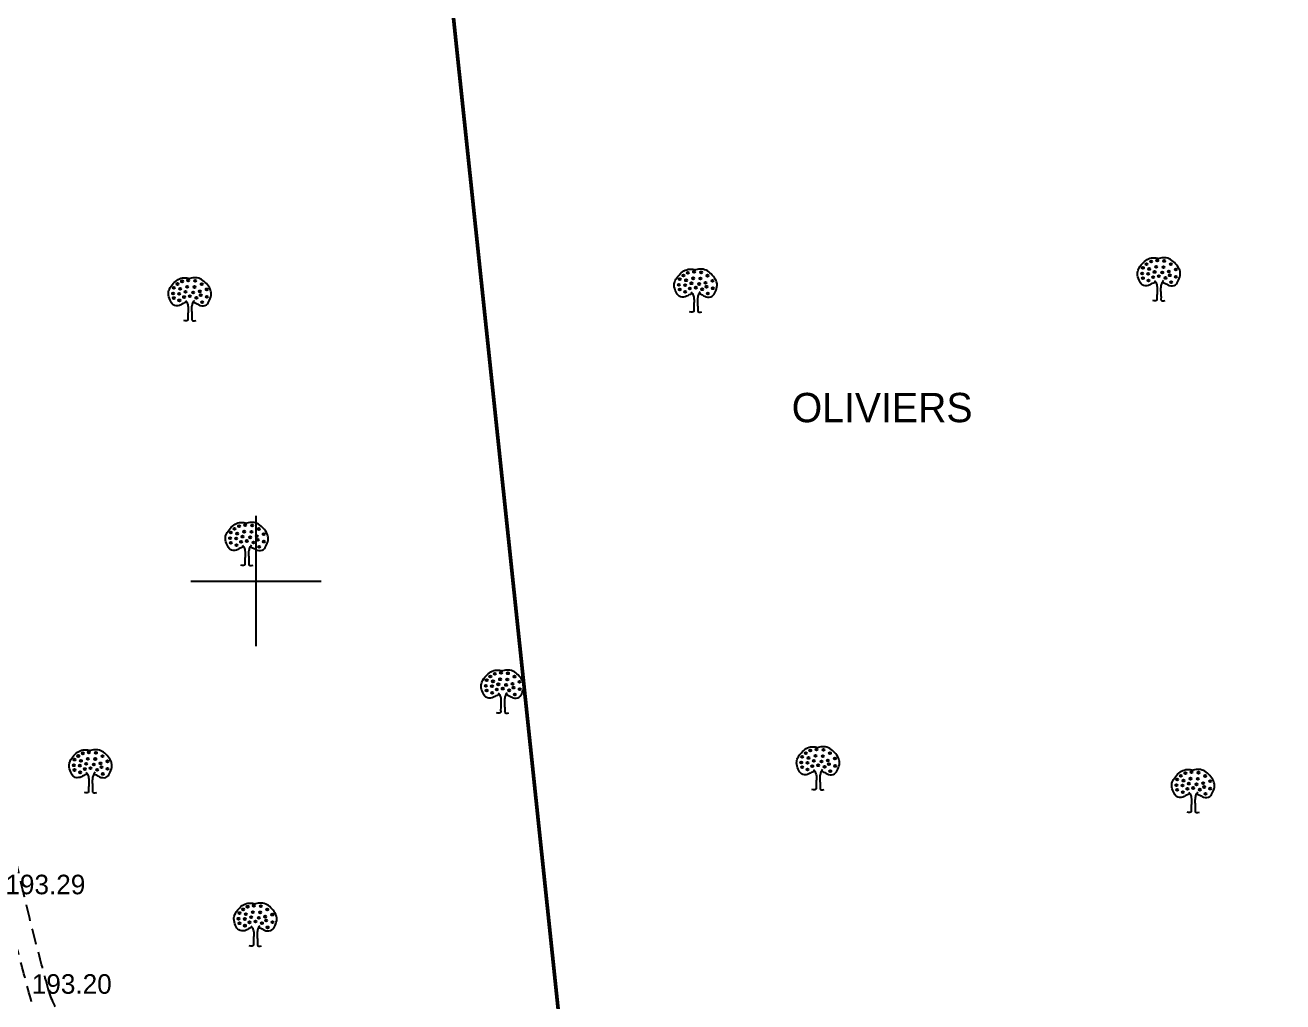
# Model space of a CAD drawing. Extents: x -83928 to -81707, y 15464 to 18601.
# Drawn here: x -83235.4 to -83042.4, y 17735.4 to 17885.3 of the extents above; entities that cross this region are included whole.
import ezdxf

# ---------------------------------------------------------------- set-up
doc = ezdxf.new("R2010")
doc.units = 0
doc.header["$MEASUREMENT"] = 0
doc.linetypes.add('INTERROMPU', pattern=[0.75, 0.5, -0.25])
doc.layers.add('ACCE', color=4, linetype='INTERROMPU', lineweight=25)
doc.layers.add('Work', color=9, linetype='Continuous', lineweight=50)
for name, color, linetype in [('ALT', 7, 'Continuous'), ('Carroyage 1', 7, 'Continuous'), ('CONST', 7, 'Continuous')]:
    doc.layers.add(name, color=color, linetype=linetype)

msp = doc.modelspace()

# ---------------------------------------------------------------- linework, layer by layer
at = {"linetype": 'ByBlock', "extrusion": (0.000932032, -0.005533, 0.999984)}
for centre in [(-83063.28, 17848.02, -162.28), (-83062.59, 17848.43, -162.28), (-83061.8, 17847.58, -162.28), (-83061.64, 17848.58, -162.28), (-83060.67, 17847.56, -162.28), (-83060.57, 17848.5, -162.28), (-83059.57, 17847.99, -162.28), (-83134.94, 17845.71, -162.28), (-83134.38, 17846.27, -162.28), (-83133.69, 17846.68, -162.28), (-83132.89, 17845.83, -162.28), (-83132.74, 17846.83, -162.28), (-83131.77, 17845.81, -162.28), (-83131.66, 17846.75, -162.28), (-83130.67, 17846.24, -162.28), (-83063.97, 17846.58, -162.28), (-83063.84, 17847.45, -162.28), (-83063.84, 17845.87, -162.28), (-83063.03, 17846.53, -162.28), (-83062.87, 17847.27, -162.28), (-83062.28, 17846.02, -162.28), (-83062.05, 17846.81, -162.28), (-83061.39, 17846.15, -162.28), (-83060.87, 17846.71, -162.28), (-83060.39, 17845.89, -162.28), (-83059.88, 17846.89, -162.28), (-83059.72, 17846.3, -162.28), (-83058.8, 17847.2, -162.28), (-83058.78, 17846.05, -162.28), (-83212.58, 17844.39, -162.28), (-83212.02, 17844.96, -162.28), (-83211.61, 17844.21, -162.28), (-83211.33, 17845.37, -162.28), (-83210.79, 17843.75, -162.28), (-83210.53, 17844.52, -162.28), (-83210.38, 17845.52, -162.28), (-83209.61, 17843.65, -162.28), (-83209.41, 17844.5, -162.28), (-83209.3, 17845.44, -162.28), (-83208.61, 17843.83, -162.28), (-83208.31, 17844.93, -162.28), (-83207.54, 17844.14, -162.28), (-83135.07, 17844.84, -162.28), (-83134.94, 17844.12, -162.28), (-83134.12, 17844.78, -162.28), (-83134.1, 17843.76, -162.28), (-83133.97, 17845.53, -162.28), (-83133.38, 17844.27, -162.28), (-83133.15, 17845.07, -162.28), (-83132.48, 17844.4, -162.28), (-83131.97, 17844.96, -162.28), (-83131.49, 17844.15, -162.28), (-83130.97, 17845.14, -162.28), (-83130.82, 17844.55, -162.28), (-83129.9, 17845.45, -162.28), (-83129.87, 17844.3, -162.28), (-83063, 17845.51, -162.28), (-83059.52, 17845.25, -162.28), (-83212.71, 17843.52, -162.28), (-83212.58, 17842.81, -162.28), (-83211.76, 17843.47, -162.28), (-83211.74, 17842.45, -162.28), (-83211.02, 17842.96, -162.28), (-83210.12, 17843.09, -162.28), (-83209.13, 17842.83, -162.28), (-83208.46, 17843.24, -162.28), (-83208.25, 17842.19, -162.28), (-83207.51, 17842.99, -162.28), (-83130.61, 17843.51, -162.28), (-83203.27, 17807.39, -162.28), (-83202.58, 17807.8, -162.28), (-83201.63, 17807.95, -162.28), (-83200.55, 17807.88, -162.28), (-83199.55, 17807.36, -162.28), (-83203.96, 17805.96, -162.28), (-83203.83, 17806.83, -162.28), (-83203.83, 17805.24, -162.28), (-83203.01, 17805.91, -162.28), (-83202.86, 17806.65, -162.28), (-83202.27, 17805.39, -162.28), (-83202.04, 17806.19, -162.28), (-83201.78, 17806.95, -162.28), (-83201.37, 17805.52, -162.28), (-83200.86, 17806.08, -162.28), (-83200.65, 17806.93, -162.28), (-83200.37, 17805.27, -162.28), (-83199.86, 17806.26, -162.28), (-83199.71, 17805.68, -162.28), (-83198.79, 17806.57, -162.28), (-83198.76, 17805.42, -162.28), (-83202.98, 17804.88, -162.28), (-83199.5, 17804.63, -162.28), (-83164.57, 17784.16, -162.28), (-83164.01, 17784.73, -162.28), (-83163.6, 17783.98, -162.28), (-83163.32, 17785.14, -162.28), (-83162.52, 17784.29, -162.28), (-83162.37, 17785.29, -162.28), (-83161.4, 17784.27, -162.28), (-83161.3, 17785.21, -162.28), (-83160.3, 17784.7, -162.28), (-83159.53, 17783.91, -162.28), (-83164.7, 17783.29, -162.28), (-83164.57, 17782.58, -162.28), (-83163.75, 17783.24, -162.28), (-83163.73, 17782.22, -162.28), (-83163.01, 17782.73, -162.28), (-83162.78, 17783.52, -162.28), (-83162.11, 17782.86, -162.28), (-83161.6, 17783.42, -162.28), (-83161.12, 17782.6, -162.28), (-83160.6, 17783.6, -162.28), (-83160.45, 17783.01, -162.28), (-83160.25, 17781.96, -162.28), (-83159.5, 17782.76, -162.28), (-83227.25, 17772.52, -162.28), (-83226.56, 17772.93, -162.28), (-83225.62, 17773.08, -162.28), (-83224.54, 17773.01, -162.28), (-83223.54, 17772.49, -162.28), (-83116.16, 17772.4, -162.28), (-83115.59, 17772.96, -162.28), (-83115.18, 17772.22, -162.28), (-83114.9, 17773.37, -162.28), (-83114.11, 17772.53, -162.28), (-83113.95, 17773.52, -162.28), (-83112.98, 17772.5, -162.28), (-83112.88, 17773.45, -162.28), (-83111.88, 17772.94, -162.28), (-83227.95, 17771.09, -162.28), (-83227.82, 17771.96, -162.28), (-83227.82, 17770.37, -162.28), (-83227, 17771.04, -162.28), (-83226.84, 17771.78, -162.28), (-83226.26, 17770.52, -162.28), (-83226.03, 17771.32, -162.28), (-83225.77, 17772.08, -162.28), (-83225.36, 17770.65, -162.28), (-83224.85, 17771.21, -162.28), (-83224.64, 17772.06, -162.28), (-83224.36, 17770.4, -162.28), (-83223.85, 17771.39, -162.28), (-83223.7, 17770.81, -162.28), (-83222.77, 17771.7, -162.28), (-83222.75, 17770.55, -162.28), (-83116.28, 17771.53, -162.28), (-83116.16, 17770.81, -162.28), (-83115.34, 17771.48, -162.28), (-83115.31, 17770.45, -162.28), (-83114.59, 17770.97, -162.28), (-83114.36, 17771.76, -162.28), (-83113.7, 17771.09, -162.28), (-83113.19, 17771.66, -162.28), (-83112.7, 17770.84, -162.28), (-83112.19, 17771.84, -162.28), (-83112.03, 17771.25, -162.28), (-83111.11, 17772.14, -162.28), (-83111.09, 17770.99, -162.28), (-83226.97, 17770.01, -162.28), (-83223.49, 17769.76, -162.28), (-83111.83, 17770.2, -162.28), (-83058.58, 17768.92, -162.28), (-83058.02, 17769.48, -162.28), (-83057.61, 17768.74, -162.28), (-83057.33, 17769.89, -162.28), (-83056.53, 17769.04, -162.28), (-83056.38, 17770.04, -162.28), (-83055.41, 17769.02, -162.28), (-83055.3, 17769.96, -162.28), (-83054.61, 17768.35, -162.28), (-83054.3, 17769.45, -162.28), (-83053.54, 17768.66, -162.28), (-83058.71, 17768.05, -162.28), (-83058.58, 17767.33, -162.28), (-83057.76, 17767.99, -162.28), (-83057.73, 17766.97, -162.28), (-83057.02, 17767.48, -162.28), (-83056.79, 17768.28, -162.28), (-83056.12, 17767.61, -162.28), (-83055.61, 17768.17, -162.28), (-83055.12, 17767.35, -162.28), (-83054.46, 17767.76, -162.28), (-83054.25, 17766.72, -162.28), (-83053.51, 17767.51, -162.28), (-83201.26, 17749.39, -162.28), (-83200.32, 17749.55, -162.28), (-83199.24, 17749.47, -162.28), (-83202.65, 17747.55, -162.28), (-83202.52, 17748.42, -162.28), (-83201.95, 17748.98, -162.28), (-83201.7, 17747.5, -162.28), (-83201.54, 17748.24, -162.28), (-83200.73, 17747.78, -162.28), (-83200.47, 17748.55, -162.28), (-83200.06, 17747.12, -162.28), (-83199.55, 17747.68, -162.28), (-83199.34, 17748.52, -162.28), (-83198.55, 17747.86, -162.28), (-83198.4, 17747.27, -162.28), (-83198.24, 17748.96, -162.28), (-83197.47, 17748.17, -162.28), (-83202.52, 17746.84, -162.28), (-83201.67, 17746.48, -162.28), (-83200.96, 17746.99, -162.28), (-83199.06, 17746.86, -162.28), (-83198.19, 17746.22, -162.28), (-83197.45, 17747.02, -162.28)]:
    msp.add_circle(centre, 0.156, dxfattribs=at)
at = {"linetype": 'ByBlock'}
for points in [[(-83061.92, 17845.85, 13.88), (-83062.04, 17845.82, 13.88), (-83062.42, 17845.7, 13.88), (-83063, 17845.24, 13.88), (-83064.05, 17845.32, 13.88), (-83064.5, 17846.23, 13.88), (-83064.8, 17847.05, 13.89), (-83064.56, 17847.99, 13.89), (-83064, 17848.71, 13.9), (-83063.28, 17849.4, 13.9), (-83062.33, 17849.69, 13.9), (-83061.72, 17849.56, 13.9), (-83061.42, 17849.5, 13.9)], [(-83210.66, 17842.79, 14), (-83210.78, 17842.76, 14), (-83211.16, 17842.64, 14), (-83211.74, 17842.19, 14), (-83212.78, 17842.26, 14), (-83213.23, 17843.17, 14.01), (-83213.54, 17843.99, 14.01), (-83213.3, 17844.93, 14.02), (-83212.74, 17845.65, 14.02), (-83212.02, 17846.34, 14.02), (-83211.07, 17846.63, 14.02), (-83210.46, 17846.51, 14.02), (-83210.16, 17846.45, 14.02)], [(-83133.02, 17844.11, 13.94), (-83133.14, 17844.08, 13.94), (-83133.52, 17843.96, 13.94), (-83134.1, 17843.5, 13.93), (-83135.14, 17843.57, 13.93), (-83135.59, 17844.48, 13.94), (-83135.9, 17845.3, 13.95), (-83135.66, 17846.24, 13.95), (-83135.1, 17846.96, 13.95), (-83134.38, 17847.66, 13.96), (-83133.43, 17847.94, 13.96), (-83132.82, 17847.82, 13.96), (-83132.52, 17847.76, 13.96)], [(-83201.91, 17805.23, 13.78), (-83202.03, 17805.2, 13.78), (-83202.41, 17805.08, 13.78), (-83202.99, 17804.62, 13.78), (-83204.03, 17804.69, 13.78), (-83204.48, 17805.6, 13.79), (-83204.79, 17806.42, 13.79), (-83204.55, 17807.36, 13.8), (-83203.99, 17808.08, 13.8), (-83203.27, 17808.78, 13.81), (-83202.32, 17809.06, 13.81), (-83201.71, 17808.94, 13.81), (-83201.41, 17808.88, 13.8)], [(-83162.65, 17782.57, 13.62), (-83162.77, 17782.54, 13.62), (-83163.15, 17782.42, 13.62), (-83163.73, 17781.96, 13.62), (-83164.77, 17782.03, 13.62), (-83165.23, 17782.94, 13.63), (-83165.53, 17783.76, 13.63), (-83165.29, 17784.7, 13.64), (-83164.73, 17785.42, 13.64), (-83164.01, 17786.12, 13.64), (-83163.06, 17786.4, 13.64), (-83162.45, 17786.28, 13.64), (-83162.15, 17786.22, 13.64)], [(-83225.9, 17770.36, 13.61), (-83226.02, 17770.33, 13.61), (-83226.4, 17770.21, 13.61), (-83226.97, 17769.75, 13.61), (-83228.02, 17769.82, 13.61), (-83228.47, 17770.73, 13.62), (-83228.78, 17771.56, 13.62), (-83228.54, 17772.49, 13.63), (-83227.98, 17773.22, 13.63), (-83227.26, 17773.91, 13.64), (-83226.31, 17774.19, 13.64), (-83225.7, 17774.07, 13.63), (-83225.4, 17774.01, 13.63)], [(-83114.23, 17770.8, 13.51), (-83114.35, 17770.77, 13.51), (-83114.73, 17770.65, 13.51), (-83115.31, 17770.19, 13.51), (-83116.36, 17770.26, 13.51), (-83116.81, 17771.17, 13.52), (-83117.11, 17772, 13.52), (-83116.87, 17772.93, 13.53), (-83116.31, 17773.66, 13.53), (-83115.6, 17774.35, 13.53), (-83114.64, 17774.63, 13.53), (-83114.03, 17774.51, 13.53), (-83113.73, 17774.45, 13.53)], [(-83056.66, 17767.32, 13.44), (-83056.78, 17767.29, 13.44), (-83057.16, 17767.17, 13.44), (-83057.74, 17766.71, 13.44), (-83058.78, 17766.78, 13.44), (-83059.23, 17767.69, 13.44), (-83059.54, 17768.51, 13.45), (-83059.3, 17769.45, 13.45), (-83058.74, 17770.17, 13.46), (-83058.02, 17770.87, 13.46), (-83057.07, 17771.15, 13.46), (-83056.46, 17771.03, 13.46), (-83056.16, 17770.97, 13.46)], [(-83200.6, 17746.82, 13.46), (-83200.72, 17746.79, 13.46), (-83201.1, 17746.67, 13.46), (-83201.67, 17746.22, 13.46), (-83202.72, 17746.29, 13.46), (-83203.17, 17747.2, 13.46), (-83203.48, 17748.02, 13.47), (-83203.24, 17748.96, 13.47), (-83202.68, 17749.68, 13.48), (-83201.96, 17750.37, 13.48), (-83201.01, 17750.66, 13.48), (-83200.4, 17750.53, 13.48), (-83200.1, 17750.47, 13.48)]]:
    msp.add_open_spline(points, degree=3, knots=[0.251632, 0.251632, 0.251632, 0.251632, 0.437955, 0.853553, 1.334497, 1.754172, 2.275549, 2.6296, 3.144963, 3.634468, 4.105014, 4.559575, 4.559575, 4.559575, 4.559575], dxfattribs=at)
for points in [[(-83060.92, 17845.85, 13.88), (-83060.8, 17845.82, 13.88), (-83060.42, 17845.7, 13.88), (-83059.84, 17845.25, 13.87), (-83058.8, 17845.32, 13.87), (-83058.35, 17846.23, 13.88), (-83058.04, 17847.05, 13.88), (-83058.28, 17847.99, 13.89), (-83058.84, 17848.71, 13.89), (-83059.56, 17849.4, 13.9), (-83060.51, 17849.69, 13.9), (-83061.12, 17849.56, 13.9), (-83061.42, 17849.5, 13.9)], [(-83209.66, 17842.79, 14), (-83209.54, 17842.76, 14), (-83209.16, 17842.64, 14), (-83208.58, 17842.19, 14), (-83207.54, 17842.26, 14), (-83207.08, 17843.17, 14), (-83206.78, 17843.99, 14), (-83207.02, 17844.93, 14.01), (-83207.58, 17845.65, 14.01), (-83208.3, 17846.34, 14.02), (-83209.25, 17846.63, 14.02), (-83209.86, 17846.51, 14.02), (-83210.16, 17846.45, 14.02)], [(-83132.02, 17844.11, 13.93), (-83131.9, 17844.08, 13.93), (-83131.52, 17843.96, 13.93), (-83130.94, 17843.5, 13.93), (-83129.9, 17843.57, 13.93), (-83129.44, 17844.48, 13.93), (-83129.14, 17845.3, 13.94), (-83129.38, 17846.24, 13.94), (-83129.94, 17846.96, 13.95), (-83130.66, 17847.66, 13.95), (-83131.61, 17847.94, 13.96), (-83132.22, 17847.82, 13.96), (-83132.52, 17847.76, 13.96)], [(-83200.91, 17805.23, 13.78), (-83200.79, 17805.2, 13.78), (-83200.41, 17805.08, 13.78), (-83199.83, 17804.62, 13.78), (-83198.78, 17804.69, 13.78), (-83198.33, 17805.6, 13.78), (-83198.03, 17806.43, 13.79), (-83198.27, 17807.36, 13.79), (-83198.83, 17808.09, 13.8), (-83199.55, 17808.78, 13.8), (-83200.5, 17809.06, 13.8), (-83201.11, 17808.94, 13.8), (-83201.41, 17808.88, 13.8)], [(-83161.65, 17782.57, 13.62), (-83161.53, 17782.54, 13.62), (-83161.15, 17782.42, 13.62), (-83160.57, 17781.96, 13.62), (-83159.53, 17782.03, 13.62), (-83159.08, 17782.94, 13.62), (-83158.77, 17783.76, 13.63), (-83159.01, 17784.7, 13.63), (-83159.57, 17785.42, 13.64), (-83160.29, 17786.12, 13.64), (-83161.24, 17786.4, 13.64), (-83161.85, 17786.28, 13.64), (-83162.15, 17786.22, 13.64)], [(-83224.9, 17770.36, 13.61), (-83224.78, 17770.33, 13.61), (-83224.4, 17770.21, 13.61), (-83223.82, 17769.75, 13.61), (-83222.77, 17769.82, 13.61), (-83222.32, 17770.73, 13.61), (-83222.02, 17771.56, 13.62), (-83222.26, 17772.49, 13.62), (-83222.82, 17773.22, 13.63), (-83223.53, 17773.91, 13.63), (-83224.48, 17774.19, 13.63), (-83225.1, 17774.07, 13.63), (-83225.4, 17774.01, 13.63)], [(-83113.23, 17770.8, 13.51), (-83113.11, 17770.77, 13.51), (-83112.73, 17770.65, 13.51), (-83112.16, 17770.19, 13.51), (-83111.11, 17770.26, 13.51), (-83110.66, 17771.17, 13.51), (-83110.35, 17772, 13.52), (-83110.59, 17772.94, 13.52), (-83111.15, 17773.66, 13.53), (-83111.87, 17774.35, 13.53), (-83112.82, 17774.63, 13.53), (-83113.43, 17774.51, 13.53), (-83113.73, 17774.45, 13.53)], [(-83055.66, 17767.32, 13.44), (-83055.54, 17767.29, 13.44), (-83055.16, 17767.17, 13.44), (-83054.58, 17766.71, 13.43), (-83053.54, 17766.78, 13.43), (-83053.08, 17767.69, 13.44), (-83052.78, 17768.51, 13.44), (-83053.02, 17769.45, 13.45), (-83053.58, 17770.17, 13.45), (-83054.3, 17770.87, 13.46), (-83055.25, 17771.15, 13.46), (-83055.86, 17771.03, 13.46), (-83056.16, 17770.97, 13.46)], [(-83199.6, 17746.82, 13.46), (-83199.48, 17746.79, 13.46), (-83199.1, 17746.67, 13.46), (-83198.52, 17746.22, 13.46), (-83197.47, 17746.29, 13.45), (-83197.02, 17747.2, 13.46), (-83196.72, 17748.02, 13.46), (-83196.96, 17748.96, 13.47), (-83197.52, 17749.68, 13.47), (-83198.24, 17750.37, 13.48), (-83199.19, 17750.66, 13.48), (-83199.8, 17750.53, 13.48), (-83200.1, 17750.47, 13.48)]]:
    msp.add_open_spline(points, degree=3, knots=[0.251632, 0.251632, 0.251632, 0.251632, 0.437955, 0.853553, 1.334497, 1.754172, 2.275549, 2.6296, 3.144963, 3.634468, 4.105014, 4.559575, 4.559575, 4.559575, 4.559575])
for points in [[(-83062.1, 17846.13, 13.88), (-83061.9, 17845.85, 13.88), (-83061.72, 17845.34, 13.88), (-83061.72, 17843.27, 13.86), (-83061.72, 17843.14, 13.86), (-83062.36, 17843.04, 13.86)], [(-83060.72, 17846.13, 13.88), (-83060.92, 17845.85, 13.88), (-83061.1, 17845.34, 13.88), (-83061.1, 17843.27, 13.86), (-83061.1, 17843.14, 13.86), (-83060.46, 17843.04, 13.86)], [(-83210.84, 17843.07, 14), (-83210.63, 17842.79, 14), (-83210.45, 17842.28, 14), (-83210.45, 17840.21, 13.99), (-83210.45, 17840.08, 13.99), (-83211.09, 17839.98, 13.99)], [(-83209.46, 17843.07, 14), (-83209.66, 17842.79, 14), (-83209.84, 17842.28, 14), (-83209.84, 17840.21, 13.99), (-83209.84, 17840.08, 13.99), (-83209.2, 17839.98, 13.98)], [(-83133.2, 17844.39, 13.94), (-83132.99, 17844.11, 13.94), (-83132.81, 17843.59, 13.93), (-83132.81, 17841.52, 13.92), (-83132.81, 17841.39, 13.92), (-83133.45, 17841.29, 13.92)], [(-83131.82, 17844.39, 13.94), (-83132.02, 17844.11, 13.93), (-83132.2, 17843.59, 13.93), (-83132.2, 17841.52, 13.92), (-83132.2, 17841.39, 13.92), (-83131.56, 17841.29, 13.92)], [(-83202.09, 17805.51, 13.79), (-83201.88, 17805.23, 13.78), (-83201.7, 17804.71, 13.78), (-83201.7, 17802.64, 13.77), (-83201.7, 17802.51, 13.77), (-83202.34, 17802.41, 13.77)], [(-83200.7, 17805.51, 13.79), (-83200.91, 17805.23, 13.78), (-83201.09, 17804.71, 13.78), (-83201.09, 17802.64, 13.77), (-83201.09, 17802.51, 13.77), (-83200.45, 17802.41, 13.77)], [(-83162.83, 17782.85, 13.62), (-83162.62, 17782.57, 13.62), (-83162.44, 17782.05, 13.62), (-83162.44, 17779.98, 13.61), (-83162.44, 17779.85, 13.61), (-83163.08, 17779.75, 13.61)], [(-83161.45, 17782.85, 13.62), (-83161.65, 17782.57, 13.62), (-83161.83, 17782.05, 13.62), (-83161.83, 17779.98, 13.61), (-83161.83, 17779.85, 13.61), (-83161.19, 17779.75, 13.61)], [(-83114.41, 17771.08, 13.51), (-83114.21, 17770.8, 13.51), (-83114.03, 17770.29, 13.51), (-83114.03, 17768.21, 13.5), (-83114.03, 17768.09, 13.5), (-83114.67, 17767.98, 13.5)], [(-83113.03, 17771.08, 13.51), (-83113.23, 17770.8, 13.51), (-83113.41, 17770.29, 13.51), (-83113.41, 17768.21, 13.5), (-83113.41, 17768.09, 13.5), (-83112.77, 17767.98, 13.5)], [(-83226.07, 17770.64, 13.62), (-83225.87, 17770.36, 13.61), (-83225.69, 17769.85, 13.61), (-83225.69, 17767.77, 13.6), (-83225.69, 17767.64, 13.6), (-83226.33, 17767.54, 13.6)], [(-83224.69, 17770.64, 13.61), (-83224.9, 17770.36, 13.61), (-83225.08, 17769.85, 13.61), (-83225.08, 17767.77, 13.6), (-83225.08, 17767.64, 13.6), (-83224.44, 17767.54, 13.6)], [(-83056.84, 17767.6, 13.44), (-83056.63, 17767.32, 13.44), (-83056.45, 17766.8, 13.44), (-83056.45, 17764.73, 13.43), (-83056.45, 17764.6, 13.42), (-83057.09, 17764.5, 13.42)], [(-83055.45, 17767.6, 13.44), (-83055.66, 17767.32, 13.44), (-83055.84, 17766.8, 13.44), (-83055.84, 17764.73, 13.42), (-83055.84, 17764.6, 13.42), (-83055.2, 17764.5, 13.42)], [(-83200.77, 17747.1, 13.46), (-83200.57, 17746.82, 13.46), (-83200.39, 17746.31, 13.46), (-83200.39, 17744.24, 13.45), (-83200.39, 17744.11, 13.45), (-83201.03, 17744.01, 13.45)], [(-83199.39, 17747.1, 13.46), (-83199.6, 17746.82, 13.46), (-83199.78, 17746.31, 13.46), (-83199.78, 17744.24, 13.45), (-83199.78, 17744.11, 13.44), (-83199.14, 17744.01, 13.44)]]:
    msp.add_spline(points, degree=3, dxfattribs=at)
at = {"layer": 'ACCE', "linetype": 'INTERROMPU', "ltscale": 5, "extrusion": (0.003135, -0.012036, 0.999923)}
msp.add_arc((-83222.37, 17737.69, -267.65), 10, 195.3381, 225.2232, dxfattribs=at)
at = {"layer": 'ACCE', "linetype": 'INTERROMPU', "ltscale": 5}
for points, knots in [([(-83231.77, 17736.98, 206.8), (-83232.38, 17739.2, 206.83), (-83232.98, 17741.43, 206.86), (-83234.15, 17745.85, 206.92), (-83234.7, 17748.04, 206.95), (-83235.77, 17752.47, 207), (-83236.28, 17754.7, 207.03), (-83237.79, 17761.42, 207.12), (-83238.76, 17765.94, 207.17), (-83241.65, 17778.38, 207.33), (-83243.72, 17786.27, 207.43), (-83247.47, 17795.95, 207.56), (-83248.39, 17798.09, 207.59), (-83250.25, 17802, 207.64), (-83251.17, 17803.79, 207.67), (-83253.85, 17808.48, 207.73), (-83255.73, 17811.3, 207.77), (-83259.68, 17816.8, 207.85), (-83261.75, 17819.48, 207.89), (-83265.34, 17824.16, 207.96), (-83266.87, 17826.15, 207.99), (-83269.61, 17829.87, 208.04), (-83270.82, 17831.58, 208.06), (-83272.99, 17834.84, 208.11), (-83273.94, 17836.37, 208.13), (-83275.77, 17839.5, 208.17), (-83276.64, 17841.09, 208.2), (-83279.13, 17845.93, 208.26), (-83280.64, 17849.25, 208.31), (-83283.14, 17855.29, 208.39), (-83284.18, 17857.99, 208.42), (-83286.15, 17863.41, 208.49), (-83287.08, 17866.14, 208.53), (-83289.72, 17874.38, 208.64), (-83291.29, 17879.94, 208.71), (-83295.55, 17896.76, 208.93), (-83297.81, 17908.16, 209.07), (-83300.78, 17924.54, 209.28), (-83301.64, 17929.45, 209.34), (-83304.38, 17945.15, 209.54), (-83306.26, 17955.94, 209.67), (-83309.51, 17969.34, 209.84), (-83310.23, 17972.11, 209.88), (-83311.78, 17977.6, 209.95), (-83312.6, 17980.34, 209.99), (-83315.16, 17988.5, 210.09), (-83317.02, 17993.9, 210.16), (-83322.84, 18010, 210.37), (-83327.01, 18020.63, 210.52), (-83332.14, 18034.71, 210.7), (-83333.35, 18038.11, 210.75), (-83336.82, 18048.33, 210.88), (-83338.94, 18055.2, 210.97), (-83343, 18069.03, 211.15), (-83344.95, 18075.98, 211.24), (-83348.23, 18087.51, 211.39), (-83349.54, 18092.1, 211.45), (-83352.15, 18100.85, 211.56), (-83353.44, 18105.01, 211.61), (-83356.09, 18113.29, 211.72), (-83357.46, 18117.42, 211.78), (-83361.64, 18129.77, 211.94), (-83364.53, 18137.97, 212.05), (-83368.12, 18148.05, 212.18), (-83368.8, 18149.95, 212.2), (-83369.47, 18151.84, 212.23)], [3.062347, 3.062347, 3.062347, 3.062347, 10.000213, 10.000213, 16.811379, 16.811379, 23.622545, 23.622545, 37.244877, 37.244877, 61.263102, 61.263102, 68.199006, 68.199006, 74.206907, 74.206907, 84.287055, 84.287055, 94.367203, 94.367203, 101.886315, 101.886315, 108.238792, 108.238792, 113.752023, 113.752023, 119.265255, 119.265255, 130.291717, 130.291717, 139.006051, 139.006051, 147.720385, 147.720385, 165.149053, 165.149053, 200.00639, 200.00639, 214.931055, 214.931055, 247.639146, 247.639146, 256.175435, 256.175435, 264.711725, 264.711725, 281.784303, 281.784303, 315.929459, 315.929459, 326.755417, 326.755417, 348.407333, 348.407333, 370.059249, 370.059249, 384.370501, 384.370501, 397.393134, 397.393134, 410.415767, 410.415767, 436.461033, 436.461033, 442.499762, 442.499762, 442.499762, 442.499762]), ([(-82223.86, 17861.04, 205.14), (-82224.47, 17861.1, 205.14), (-82225.08, 17861.16, 205.14), (-82227.04, 17861.33, 205.15), (-82228.39, 17861.45, 205.15), (-82232.44, 17861.72, 205.17), (-82235.14, 17861.82, 205.18), (-82239.33, 17861.64, 205.19), (-82240.87, 17861.5, 205.19), (-82243.63, 17861.06, 205.2), (-82244.87, 17860.8, 205.2), (-82246.96, 17860.19, 205.2), (-82247.83, 17859.89, 205.2), (-82249.67, 17859.13, 205.19), (-82250.62, 17858.67, 205.19), (-82252.48, 17857.64, 205.18), (-82253.38, 17857.09, 205.18), (-82256.37, 17855.13, 205.17), (-82258.39, 17853.61, 205.15), (-82261.3, 17851.58, 205.14), (-82262.17, 17851, 205.13), (-82263.94, 17849.88, 205.13), (-82264.84, 17849.34, 205.12), (-82267.58, 17847.8, 205.11), (-82269.46, 17846.87, 205.11), (-82275.22, 17844.41, 205.1), (-82279.23, 17843.18, 205.09), (-82286.05, 17841.9, 205.1), (-82288.85, 17841.6, 205.11), (-82293.81, 17841.47, 205.12), (-82295.97, 17841.55, 205.13), (-82300.29, 17841.99, 205.15), (-82302.44, 17842.35, 205.16), (-82306.26, 17843.18, 205.18), (-82307.94, 17843.62, 205.19), (-82311, 17844.54, 205.21), (-82312.39, 17845.01, 205.22), (-82315.17, 17846.01, 205.24), (-82316.56, 17846.54, 205.25), (-82320.75, 17848.14, 205.28), (-82323.58, 17849.21, 205.31), (-82327.9, 17850.46, 205.33), (-82329.29, 17850.81, 205.34), (-82333.76, 17851.67, 205.37), (-82336.98, 17851.93, 205.38), (-82341.61, 17851.57, 205.39), (-82343.07, 17851.35, 205.39), (-82345.45, 17850.76, 205.39), (-82346.4, 17850.46, 205.39), (-82348.23, 17849.73, 205.39), (-82349.11, 17849.3, 205.39), (-82352.02, 17847.65, 205.38), (-82353.88, 17846.17, 205.36), (-82357.34, 17842.88, 205.34), (-82358.94, 17841.07, 205.32), (-82362.05, 17837.38, 205.28), (-82363.57, 17835.49, 205.27), (-82366.01, 17832.63, 205.24), (-82366.92, 17831.6, 205.23), (-82368.75, 17829.68, 205.21), (-82369.67, 17828.78, 205.2), (-82371.59, 17827.08, 205.19), (-82372.58, 17826.28, 205.18), (-82375.62, 17823.96, 205.17), (-82377.76, 17822.57, 205.16), (-82384.42, 17818.65, 205.13), (-82389.16, 17816.41, 205.12), (-82396.38, 17812.9, 205.1), (-82398.85, 17811.68, 205.09), (-82402.82, 17809.56, 205.08), (-82404.33, 17808.71, 205.07), (-82408.2, 17806.37, 205.06), (-82410.49, 17804.81, 205.04), (-82414.95, 17801.52, 205.02), (-82417.11, 17799.79, 205), (-82423.48, 17794.5, 204.96), (-82427.59, 17790.8, 204.93), (-82435.91, 17783.7, 204.87), (-82440.12, 17780.3, 204.84), (-82446.61, 17776.01, 204.81), (-82448.67, 17774.77, 204.8), (-82452.93, 17772.52, 204.79), (-82455.13, 17771.5, 204.78), (-82461.86, 17768.78, 204.77), (-82466.55, 17767.43, 204.77), (-82476.81, 17765.63, 204.78), (-82482.43, 17765.37, 204.79), (-82493.79, 17765.72, 204.83), (-82499.52, 17766.33, 204.86), (-82508.39, 17767.49, 204.9), (-82511.52, 17767.94, 204.92), (-82517.76, 17768.83, 204.95), (-82520.87, 17769.27, 204.96), (-82530.2, 17770.57, 205.01), (-82536.4, 17771.4, 205.04), (-82546.74, 17772.62, 205.08), (-82550.88, 17773.07, 205.1), (-82558.35, 17773.79, 205.13), (-82561.68, 17774.07, 205.15), (-82568.35, 17774.55, 205.17), (-82571.69, 17774.76, 205.19), (-82581.7, 17775.3, 205.23), (-82588.39, 17775.57, 205.25), (-82600.25, 17776.15, 205.29), (-82605.44, 17776.44, 205.31), (-82613.84, 17777.06, 205.35), (-82617.06, 17777.34, 205.36), (-82623.5, 17777.98, 205.39), (-82626.72, 17778.34, 205.4), (-82636.36, 17779.53, 205.45), (-82642.77, 17780.46, 205.48), (-82654.1, 17782.26, 205.54), (-82659.03, 17783.09, 205.56), (-82668.87, 17784.82, 205.61), (-82673.79, 17785.7, 205.64), (-82683.61, 17787.5, 205.69), (-82688.51, 17788.43, 205.72), (-82696.55, 17789.96, 205.76), (-82699.67, 17790.57, 205.78), (-82705.42, 17791.69, 205.81), (-82708.06, 17792.21, 205.83), (-82712.82, 17793.16, 205.85), (-82714.95, 17793.58, 205.86), (-82719.23, 17794.44, 205.89), (-82721.39, 17794.87, 205.9), (-82727.89, 17796.07, 205.93), (-82732.25, 17796.73, 205.96), (-82738.36, 17797.01, 205.98), (-82740.17, 17797.01, 205.98), (-82743.36, 17796.82, 205.99), (-82744.75, 17796.66, 205.99), (-82747.49, 17796.21, 206), (-82748.84, 17795.92, 206), (-82752.84, 17794.85, 206), (-82755.43, 17793.89, 205.99), (-82763.75, 17790.06, 205.97), (-82769.19, 17786.32, 205.95), (-82779.7, 17777.78, 205.88), (-82784.76, 17772.96, 205.83), (-82794.78, 17763.25, 205.75), (-82799.73, 17758.36, 205.71), (-82806.18, 17752.67, 205.66), (-82807.59, 17751.46, 205.65), (-82810.45, 17749.13, 205.63), (-82811.89, 17748, 205.62), (-82816.23, 17744.68, 205.59), (-82819.16, 17742.56, 205.58), (-82823.75, 17739.22, 205.55), (-82825.4, 17738.01, 205.54), (-82829.68, 17734.81, 205.52), (-82832.29, 17732.78, 205.5), (-82837.48, 17728.67, 205.47), (-82840.07, 17726.6, 205.45), (-82847.86, 17720.46, 205.4), (-82853.08, 17716.48, 205.37), (-82860.83, 17711.43, 205.33), (-82863.22, 17709.98, 205.32), (-82868.1, 17707.32, 205.31), (-82870.58, 17706.1, 205.3), (-82878.16, 17702.75, 205.28), (-82883.4, 17700.93, 205.28), (-82902.65, 17695.63, 205.27), (-82917.48, 17694.05, 205.3), (-82947.87, 17692.89, 205.38), (-82963.42, 17693.3, 205.44), (-82982.82, 17693.43, 205.5), (-82986.91, 17693.43, 205.51), (-82995.71, 17693.34, 205.54), (-83000.39, 17693.22, 205.55), (-83009.66, 17693.08, 205.58), (-83014.25, 17693.07, 205.59), (-83023.38, 17693.41, 205.62), (-83027.94, 17693.77, 205.64), (-83042.6, 17695.18, 205.71), (-83052.73, 17696.56, 205.75), (-83065.95, 17697.48, 205.81), (-83068.85, 17697.63, 205.82), (-83074.31, 17697.78, 205.84), (-83076.86, 17697.78, 205.85), (-83084.58, 17697.59, 205.87), (-83089.76, 17697.17, 205.88), (-83100.11, 17696.09, 205.9), (-83105.29, 17695.43, 205.91), (-83118.49, 17693.86, 205.93), (-83126.46, 17693.04, 205.94), (-83140.31, 17692.96, 205.99), (-83146.29, 17693.43, 206.01), (-83153.88, 17695.13, 206.05), (-83155.71, 17695.63, 206.07), (-83158.84, 17696.68, 206.09), (-83160.16, 17697.17, 206.1), (-83162.77, 17698.28, 206.12), (-83164.07, 17698.89, 206.13), (-83167.95, 17700.85, 206.17), (-83170.53, 17702.33, 206.19), (-83177.06, 17706.17, 206.26), (-83181.06, 17708.59, 206.3), (-83186.57, 17711.29, 206.35), (-83187.9, 17711.91, 206.36), (-83190.47, 17712.96, 206.38), (-83191.68, 17713.42, 206.39), (-83195.41, 17714.64, 206.42), (-83197.93, 17715.24, 206.43), (-83202.89, 17716.39, 206.46), (-83205.32, 17716.95, 206.48), (-83208.8, 17718.01, 206.5), (-83209.94, 17718.4, 206.51), (-83213.31, 17719.8, 206.54), (-83215.47, 17721.02, 206.56), (-83219.64, 17723.87, 206.61), (-83221.65, 17725.5, 206.63), (-83225.5, 17728.93, 206.69), (-83227.33, 17730.71, 206.71), (-83229.17, 17732.53, 206.74)], [0.192915, 0.192915, 0.192915, 0.192915, 1.917388, 1.917388, 5.752163, 5.752163, 13.421713, 13.421713, 17.904389, 17.904389, 21.625743, 21.625743, 24.328805, 24.328805, 27.429758, 27.429758, 30.530712, 30.530712, 37.916863, 37.916863, 41.063962, 41.063962, 44.211061, 44.211061, 50.50526, 50.50526, 63.093656, 63.093656, 71.661268, 71.661268, 78.336613, 78.336613, 85.011958, 85.011958, 90.293554, 90.293554, 94.780116, 94.780116, 99.266678, 99.266678, 108.239801, 108.239801, 112.382294, 112.382294, 121.243314, 121.243314, 125.368134, 125.368134, 128.203922, 128.203922, 131.039711, 131.039711, 137.9741, 137.9741, 144.908489, 144.908489, 151.842878, 151.842878, 155.895204, 155.895204, 159.815722, 159.815722, 163.736241, 163.736241, 171.577277, 171.577277, 187.305516, 187.305516, 195.460468, 195.460468, 200.600752, 200.600752, 208.804899, 208.804899, 217.009046, 217.009046, 233.41734, 233.41734, 249.825633, 249.825633, 257.189256, 257.189256, 264.552878, 264.552878, 279.280124, 279.280124, 296.537516, 296.537516, 313.794908, 313.794908, 323.160314, 323.160314, 332.52572, 332.52572, 351.256533, 351.256533, 363.76668, 363.76668, 373.792486, 373.792486, 383.818292, 383.818292, 403.869905, 403.869905, 419.46981, 419.46981, 429.189541, 429.189541, 438.909271, 438.909271, 458.348732, 458.348732, 473.38208, 473.38208, 488.510557, 488.510557, 503.639033, 503.639033, 513.178225, 513.178225, 521.154292, 521.154292, 527.536161, 527.536161, 533.91803, 533.91803, 546.681768, 546.681768, 552.090276, 552.090276, 556.341443, 556.341443, 560.592609, 560.592609, 569.094943, 569.094943, 588.609973, 588.609973, 608.125004, 608.125004, 627.640035, 627.640035, 633.123489, 633.123489, 638.606944, 638.606944, 649.573852, 649.573852, 655.736407, 655.736407, 665.583191, 665.583191, 675.429976, 675.429976, 695.123545, 695.123545, 703.750971, 703.750971, 712.378396, 712.378396, 729.633247, 729.633247, 774.158167, 774.158167, 818.683087, 818.683087, 830.64224, 830.64224, 844.593703, 844.593703, 858.545167, 858.545167, 872.496631, 872.496631, 903.2064, 903.2064, 911.771365, 911.771365, 919.239517, 919.239517, 934.175819, 934.175819, 949.112122, 949.112122, 972.605137, 972.605137, 991.377417, 991.377417, 997.457671, 997.457671, 1001.955183, 1001.955183, 1006.452695, 1006.452695, 1015.447718, 1015.447718, 1029.093146, 1029.093146, 1033.376445, 1033.376445, 1037.150012, 1037.150012, 1044.697146, 1044.697146, 1052.24428, 1052.24428, 1056.055905, 1056.055905, 1063.974294, 1063.974294, 1071.892684, 1071.892684, 1079.427201, 1079.427201, 1079.427201, 1079.427201]), ([(-83234.45, 17735.41, 206.79), (-83235.15, 17737.96, 206.83), (-83235.84, 17740.51, 206.86), (-83236.74, 17743.92, 206.9), (-83236.96, 17744.76, 206.91), (-83237.17, 17745.6, 206.92)], [2.256481, 2.256481, 2.256481, 2.256481, 10.189369, 10.189369, 12.780483, 12.780483, 12.780483, 12.780483])]:
    msp.add_open_spline(points, degree=3, knots=knots, dxfattribs=at)
at = {"layer": 'Carroyage 1'}
for p, q in [((-83200, 17810), (-83200, 17790)), ((-83210, 17800), (-83190, 17800))]:
    msp.add_line(p, q, dxfattribs=at)
at = {"layer": 'Work'}
msp.add_line((-83102.77, 17253.34, 180), (-83175.03, 17936.75, 207.83), dxfattribs=at)

# ---------------------------------------------------------------- texts
at = {"layer": 'ALT', "extrusion": (0.002059, -0.012217, 0.999923)}
for s, p in [('193.29', (-83238.71, 17751.02, -182.42)), ('193.20', (-83234.66, 17735.75, -182.42))]:
    msp.add_text(s, height=3, rotation=359.9958, dxfattribs=at).set_placement(p)
at = {"layer": 'CONST', "linetype": 'ByBlock', "extrusion": (0.000932032, -0.005533, 0.999984)}
msp.add_text('OLIVIERS', height=4.5, rotation=0.0032, dxfattribs=at).set_placement((-83117.75, 17823.75, -162.28))

doc.saveas('drawing.dxf')
